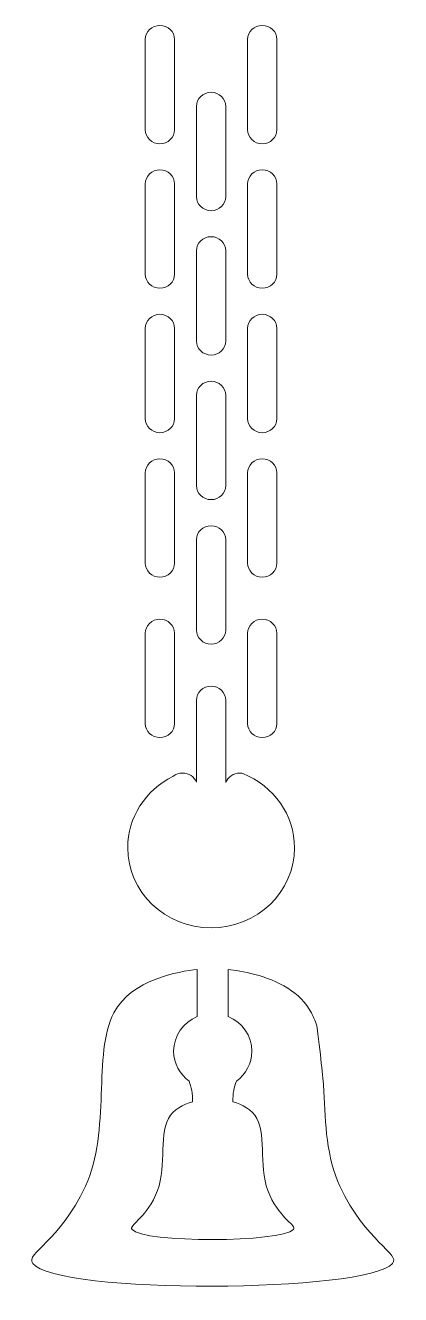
# Model space of a CAD drawing. Header units: millimetres. Extents: x -30 to 30, y -102 to 101.
import ezdxf

# ---------------------------------------------------------------- set-up
doc = ezdxf.new("R2010")
doc.units = ezdxf.units.MM
doc.header["$MEASUREMENT"] = 0
doc.layers.add('Layer 1', color=7, linetype='Continuous')

msp = doc.modelspace()

# ---------------------------------------------------------------- linework, layer by layer
at = {"layer": 'Layer 1', "color": 250, "lineweight": 20}
for points, knots in [([(-8.5233, 100.7738), (-7.2326, 100.7738), (-6.1783, 99.7613), (-6.1783, 98.5211), (-6.1783, 98.5211), (-6.1783, 84.0928), (-6.1783, 84.0928), (-6.1783, 82.8526), (-7.2326, 81.8407), (-8.5233, 81.8407), (-9.814, 81.8407), (-10.8677, 82.8526), (-10.8677, 84.0928), (-10.8677, 84.0928), (-10.8677, 98.5211), (-10.8677, 98.5211), (-10.8677, 99.7613), (-9.814, 100.7738), (-8.5233, 100.7738)], [0, 0, 0, 0, 0.16666667, 0.16666667, 0.16666667, 0.33333333, 0.33333333, 0.33333333, 0.5, 0.5, 0.5, 0.66666667, 0.66666667, 0.66666667, 0.83333333, 0.83333333, 0.83333333, 1, 1, 1, 1]), ([(7.8429, 100.7738), (9.133, 100.7738), (10.1866, 99.7613), (10.1866, 98.5211), (10.1866, 98.5211), (10.1866, 84.0928), (10.1866, 84.0928), (10.1866, 82.8526), (9.133, 81.8407), (7.8429, 81.8407), (6.5509, 81.8407), (5.4979, 82.8526), (5.4979, 84.0928), (5.4979, 84.0928), (5.4979, 98.5211), (5.4979, 98.5211), (5.4979, 99.7613), (6.5509, 100.7738), (7.8429, 100.7738)], [0, 0, 0, 0, 0.16666667, 0.16666667, 0.16666667, 0.33333333, 0.33333333, 0.33333333, 0.5, 0.5, 0.5, 0.66666667, 0.66666667, 0.66666667, 0.83333333, 0.83333333, 0.83333333, 1, 1, 1, 1]), ([(-0.3404, 90.0713), (0.9507, 90.0713), (2.004, 89.0594), (2.004, 87.8186), (2.004, 87.8186), (2.004, 73.3906), (2.004, 73.3906), (2.004, 72.1498), (0.9507, 71.1382), (-0.3404, 71.1382), (-1.6311, 71.1382), (-2.6847, 72.1498), (-2.6847, 73.3906), (-2.6847, 73.3906), (-2.6847, 87.8186), (-2.6847, 87.8186), (-2.6847, 89.0587), (-1.6311, 90.0713), (-0.3404, 90.0713)], [0, 0, 0, 0, 0.16666667, 0.16666667, 0.16666667, 0.33333333, 0.33333333, 0.33333333, 0.5, 0.5, 0.5, 0.66666667, 0.66666667, 0.66666667, 0.83333333, 0.83333333, 0.83333333, 1, 1, 1, 1]), ([(-8.5233, 77.6736), (-7.2326, 77.6736), (-6.1783, 76.6611), (-6.1783, 75.4212), (-6.1783, 75.4212), (-6.1783, 60.9927), (-6.1783, 60.9927), (-6.1783, 59.7528), (-7.2326, 58.7406), (-8.5233, 58.7406), (-9.814, 58.7406), (-10.8677, 59.7528), (-10.8677, 60.9927), (-10.8677, 60.9927), (-10.8677, 75.4212), (-10.8677, 75.4212), (-10.8677, 76.6611), (-9.814, 77.6736), (-8.5233, 77.6736)], [0, 0, 0, 0, 0.16666667, 0.16666667, 0.16666667, 0.33333333, 0.33333333, 0.33333333, 0.5, 0.5, 0.5, 0.66666667, 0.66666667, 0.66666667, 0.83333333, 0.83333333, 0.83333333, 1, 1, 1, 1]), ([(7.8429, 77.6736), (9.133, 77.6736), (10.1866, 76.6611), (10.1866, 75.4212), (10.1866, 75.4212), (10.1866, 60.9927), (10.1866, 60.9927), (10.1866, 59.7528), (9.133, 58.7406), (7.8429, 58.7406), (6.5509, 58.7406), (5.4979, 59.7528), (5.4979, 60.9927), (5.4979, 60.9927), (5.4979, 75.4212), (5.4979, 75.4212), (5.4979, 76.6611), (6.5509, 77.6736), (7.8429, 77.6736)], [0, 0, 0, 0, 0.16666667, 0.16666667, 0.16666667, 0.33333333, 0.33333333, 0.33333333, 0.5, 0.5, 0.5, 0.66666667, 0.66666667, 0.66666667, 0.83333333, 0.83333333, 0.83333333, 1, 1, 1, 1]), ([(-0.3404, 66.9847), (0.9507, 66.9847), (2.004, 65.9732), (2.004, 64.7326), (2.004, 64.7326), (2.004, 50.3044), (2.004, 50.3044), (2.004, 49.0642), (0.9507, 48.0517), (-0.3404, 48.0517), (-1.6311, 48.0517), (-2.6847, 49.0642), (-2.6847, 50.3044), (-2.6847, 50.3044), (-2.6847, 64.7326), (-2.6847, 64.7326), (-2.6847, 65.9732), (-1.6311, 66.9847), (-0.3404, 66.9847)], [0, 0, 0, 0, 0.16666667, 0.16666667, 0.16666667, 0.33333333, 0.33333333, 0.33333333, 0.5, 0.5, 0.5, 0.66666667, 0.66666667, 0.66666667, 0.83333333, 0.83333333, 0.83333333, 1, 1, 1, 1]), ([(-8.5233, 54.5732), (-7.2326, 54.5732), (-6.1783, 53.5616), (-6.1783, 52.3211), (-6.1783, 52.3211), (-6.1783, 37.8935), (-6.1783, 37.8935), (-6.1783, 36.653), (-7.232, 35.6401), (-8.5233, 35.6401), (-9.814, 35.6401), (-10.8677, 36.6526), (-10.8677, 37.8935), (-10.8677, 37.8935), (-10.8677, 52.3211), (-10.8677, 52.3211), (-10.8677, 53.5616), (-9.814, 54.5732), (-8.5233, 54.5732)], [0, 0, 0, 0, 0.16666667, 0.16666667, 0.16666667, 0.33333333, 0.33333333, 0.33333333, 0.5, 0.5, 0.5, 0.66666667, 0.66666667, 0.66666667, 0.83333333, 0.83333333, 0.83333333, 1, 1, 1, 1]), ([(7.8429, 54.5732), (9.133, 54.5732), (10.1866, 53.5616), (10.1866, 52.3211), (10.1866, 52.3211), (10.1866, 37.8935), (10.1866, 37.8935), (10.1866, 36.653), (9.1336, 35.6401), (7.8429, 35.6401), (6.5516, 35.6401), (5.4979, 36.6526), (5.4979, 37.8935), (5.4979, 37.8935), (5.4979, 52.3211), (5.4979, 52.3211), (5.4979, 53.5616), (6.5509, 54.5732), (7.8429, 54.5732)], [0, 0, 0, 0, 0.16666667, 0.16666667, 0.16666667, 0.33333333, 0.33333333, 0.33333333, 0.5, 0.5, 0.5, 0.66666667, 0.66666667, 0.66666667, 0.83333333, 0.83333333, 0.83333333, 1, 1, 1, 1]), ([(-0.3407, 43.8713), (0.9507, 43.8713), (2.004, 42.8588), (2.004, 41.6186), (2.004, 41.6186), (2.004, 27.1903), (2.004, 27.1903), (2.004, 25.9505), (0.9507, 24.9376), (-0.3404, 24.9376), (-1.6311, 24.9376), (-2.6851, 25.9505), (-2.6851, 27.1903), (-2.6851, 27.1903), (-2.6851, 41.6186), (-2.6851, 41.6186), (-2.6851, 42.8588), (-1.6311, 43.8713), (-0.3407, 43.8713)], [0, 0, 0, 0, 0.16666667, 0.16666667, 0.16666667, 0.33333333, 0.33333333, 0.33333333, 0.5, 0.5, 0.5, 0.66666667, 0.66666667, 0.66666667, 0.83333333, 0.83333333, 0.83333333, 1, 1, 1, 1]), ([(-8.5233, 31.474), (-7.2326, 31.474), (-6.1783, 30.4618), (-6.1783, 29.2209), (-6.1783, 29.2209), (-6.1783, 14.7933), (-6.1783, 14.7933), (-6.1783, 13.5528), (-7.2326, 12.5406), (-8.5233, 12.5406), (-9.814, 12.5406), (-10.8677, 13.5528), (-10.8677, 14.7933), (-10.8677, 14.7933), (-10.8677, 29.2209), (-10.8677, 29.2209), (-10.8677, 30.4618), (-9.814, 31.474), (-8.5233, 31.474)], [0, 0, 0, 0, 0.16666667, 0.16666667, 0.16666667, 0.33333333, 0.33333333, 0.33333333, 0.5, 0.5, 0.5, 0.66666667, 0.66666667, 0.66666667, 0.83333333, 0.83333333, 0.83333333, 1, 1, 1, 1]), ([(7.8429, 31.474), (9.1336, 31.474), (10.1866, 30.4618), (10.1866, 29.2209), (10.1866, 29.2209), (10.1866, 14.7933), (10.1866, 14.7933), (10.1866, 13.5528), (9.1336, 12.5406), (7.8429, 12.5406), (6.5509, 12.5406), (5.4979, 13.5528), (5.4979, 14.7933), (5.4979, 14.7933), (5.4979, 29.2209), (5.4979, 29.2209), (5.4979, 30.4618), (6.5509, 31.474), (7.8429, 31.474)], [0, 0, 0, 0, 0.16666667, 0.16666667, 0.16666667, 0.33333333, 0.33333333, 0.33333333, 0.5, 0.5, 0.5, 0.66666667, 0.66666667, 0.66666667, 0.83333333, 0.83333333, 0.83333333, 1, 1, 1, 1]), ([(-0.3404, 20.7711), (0.9507, 20.7711), (2.004, 19.7592), (2.004, 18.5184), (2.004, 18.5184), (2.004, 4.0911), (2.004, 4.0911), (2.004, 2.8503), (0.9507, 1.8381), (-0.3397, 1.8381), (-1.6311, 1.8381), (-2.6847, 2.8503), (-2.6847, 4.0911), (-2.6847, 4.0911), (-2.6847, 18.5184), (-2.6847, 18.5184), (-2.6847, 19.7592), (-1.6311, 20.7711), (-0.3404, 20.7711)], [0, 0, 0, 0, 0.16666667, 0.16666667, 0.16666667, 0.33333333, 0.33333333, 0.33333333, 0.5, 0.5, 0.5, 0.66666667, 0.66666667, 0.66666667, 0.83333333, 0.83333333, 0.83333333, 1, 1, 1, 1]), ([(-8.5233, 5.8216), (-7.2326, 5.8216), (-6.1783, 4.8093), (-6.1783, 3.5688), (-6.1783, 3.5688), (-6.1783, -10.8594), (-6.1783, -10.8594), (-6.1783, -12.099), (-7.2326, -13.1122), (-8.5233, -13.1122), (-9.814, -13.1122), (-10.8677, -12.099), (-10.8677, -10.8594), (-10.8677, -10.8594), (-10.8677, 3.5688), (-10.8677, 3.5688), (-10.8677, 4.8093), (-9.814, 5.8216), (-8.5233, 5.8216)], [0, 0, 0, 0, 0.16666667, 0.16666667, 0.16666667, 0.33333333, 0.33333333, 0.33333333, 0.5, 0.5, 0.5, 0.66666667, 0.66666667, 0.66666667, 0.83333333, 0.83333333, 0.83333333, 1, 1, 1, 1]), ([(7.8429, 5.8216), (9.133, 5.8216), (10.1866, 4.8093), (10.1866, 3.5688), (10.1866, 3.5688), (10.1866, -10.8594), (10.1866, -10.8594), (10.1866, -12.099), (9.1336, -13.1122), (7.8429, -13.1122), (6.5509, -13.1122), (5.4979, -12.099), (5.4979, -10.8594), (5.4979, -10.8594), (5.4979, 3.5688), (5.4979, 3.5688), (5.4979, 4.8093), (6.5509, 5.8216), (7.8429, 5.8216)], [0, 0, 0, 0, 0.16666667, 0.16666667, 0.16666667, 0.33333333, 0.33333333, 0.33333333, 0.5, 0.5, 0.5, 0.66666667, 0.66666667, 0.66666667, 0.83333333, 0.83333333, 0.83333333, 1, 1, 1, 1]), ([(2.004, -20.3023), (2.3327, -19.4141), (3.2141, -18.7785), (4.2499, -18.7785), (4.2963, -18.7785), (4.3419, -18.7794), (4.3876, -18.782), (4.5061, -18.7885), (4.6181, -18.8131), (4.7279, -18.8565), (9.7327, -20.8327), (13.0015, -25.5189), (13.0015, -30.7186), (13.0015, -37.7986), (7.0282, -43.5385), (-0.3397, -43.5385), (-7.7086, -43.5385), (-13.6822, -37.7986), (-13.6822, -30.7186), (-13.6822, -25.9084), (-10.8868, -21.515), (-6.4419, -19.3157), (-6.0135, -18.9689), (-5.4717, -18.7785), (-4.9086, -18.7785), (-3.8951, -18.7785), (-3.0289, -19.3872), (-2.6847, -20.245), (-2.6847, -20.245), (-2.6847, -7.133), (-2.6847, -7.133), (-2.6847, -5.8928), (-1.6311, -4.8809), (-0.3404, -4.8809), (0.9507, -4.8809), (2.004, -5.8928), (2.004, -7.133), (2.004, -7.133), (2.004, -20.3023), (2.004, -20.3023)], [0, 0, 0, 0, 0.07692308, 0.07692308, 0.07692308, 0.15384615, 0.15384615, 0.15384615, 0.23076923, 0.23076923, 0.23076923, 0.30769231, 0.30769231, 0.30769231, 0.38461538, 0.38461538, 0.38461538, 0.46153846, 0.46153846, 0.46153846, 0.53846154, 0.53846154, 0.53846154, 0.61538462, 0.61538462, 0.61538462, 0.69230769, 0.69230769, 0.69230769, 0.76923077, 0.76923077, 0.76923077, 0.84615385, 0.84615385, 0.84615385, 0.92307692, 0.92307692, 0.92307692, 1, 1, 1, 1]), ([(16.6424, -59.5291), (16.6431, -59.5317), (16.644, -59.5346), (16.6447, -59.5378), (17.246, -64.552), (17.6025, -67.9345), (17.7142, -69.6853), (17.9066, -74.8093), (18.1348, -80.2693), (20.2687, -84.8477), (24.4112, -93.7368), (29.9797, -95.6525), (28.6907, -97.1867), (24.7386, -101.89), (-25.2231, -102.1766), (-28.876, -97.1867), (-30.0566, -95.5735), (-24.5962, -93.7368), (-20.454, -84.8477), (-16.3116, -75.9591), (-19.3489, -63.7535), (-15.8968, -57.1193), (-13.1275, -51.7972), (-5.4695, -50.489), (-2.55, -50.1798), (-2.55, -50.1798), (-2.55, -57.719), (-2.55, -57.719), (-4.7794, -58.6399), (-6.3409, -60.769), (-6.3409, -63.2484), (-6.3409, -65.2058), (-5.3675, -66.9453), (-3.8615, -68.044), (-3.5079, -68.9561), (-3.2692, -70.0648), (-3.3123, -71.3623), (-4.75, -71.771), (-6.3917, -72.5507), (-7.1695, -74.0276), (-8.7166, -76.9629), (-7.355, -82.3657), (-9.2121, -86.2999), (-11.0688, -90.2345), (-13.5161, -91.0476), (-12.987, -91.761), (-11.3495, -93.971), (11.0441, -93.8431), (12.8156, -91.761), (13.393, -91.0813), (10.8968, -90.2345), (9.0413, -86.2999), (7.184, -82.3657), (8.5456, -76.9636), (6.9975, -74.0276), (6.2213, -72.5533), (4.5864, -71.7755), (3.1519, -71.3656), (3.1072, -70.0668), (3.3462, -68.9594), (3.6998, -68.0453), (5.2065, -66.9469), (6.1811, -65.2064), (6.1811, -63.2484), (6.1811, -60.769), (4.6191, -58.6399), (2.39, -57.719), (2.39, -57.719), (2.39, -50.182), (2.39, -50.182), (4.4031, -50.3971), (8.6139, -51.0826), (11.9546, -53.1993), (13.4898, -54.172), (14.842, -55.4481), (15.7118, -57.1193), (16.0961, -57.8576), (16.4002, -58.6652), (16.6424, -59.5291)], [0, 0, 0, 0, 0.03846154, 0.03846154, 0.03846154, 0.07692308, 0.07692308, 0.07692308, 0.11538462, 0.11538462, 0.11538462, 0.15384615, 0.15384615, 0.15384615, 0.19230769, 0.19230769, 0.19230769, 0.23076923, 0.23076923, 0.23076923, 0.26923077, 0.26923077, 0.26923077, 0.30769231, 0.30769231, 0.30769231, 0.34615385, 0.34615385, 0.34615385, 0.38461538, 0.38461538, 0.38461538, 0.42307692, 0.42307692, 0.42307692, 0.46153846, 0.46153846, 0.46153846, 0.5, 0.5, 0.5, 0.53846154, 0.53846154, 0.53846154, 0.57692308, 0.57692308, 0.57692308, 0.61538462, 0.61538462, 0.61538462, 0.65384615, 0.65384615, 0.65384615, 0.69230769, 0.69230769, 0.69230769, 0.73076923, 0.73076923, 0.73076923, 0.76923077, 0.76923077, 0.76923077, 0.80769231, 0.80769231, 0.80769231, 0.84615385, 0.84615385, 0.84615385, 0.88461538, 0.88461538, 0.88461538, 0.92307692, 0.92307692, 0.92307692, 0.96153846, 0.96153846, 0.96153846, 1, 1, 1, 1])]:
    msp.add_open_spline(points, degree=3, knots=knots, dxfattribs=at)

doc.saveas('drawing.dxf')
